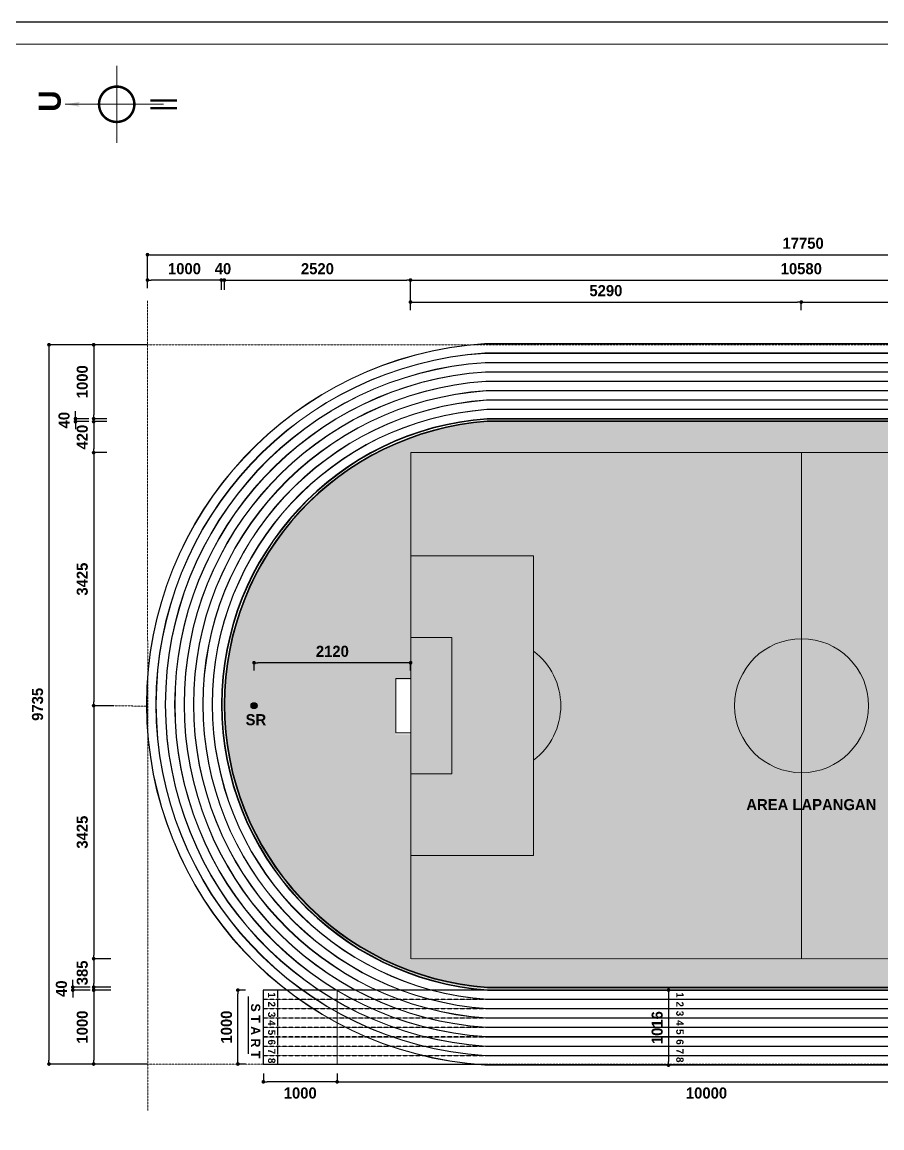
# Model space of a CAD drawing. Header units: centimetres. Extents: x -292707 to 138715, y -53922 to 66277.
# Drawn here: x 38876 to 50515, y -4365 to 10603 of the extents above; entities that cross this region are included whole.
import ezdxf

# ---------------------------------------------------------------- set-up
doc = ezdxf.new("R2010")
doc.units = ezdxf.units.CM
doc.linetypes.add('HIDDEN', pattern=[9.525, 6.35, -3.175])
for name, color, linetype in [('A-ALINE-7', 119, 'Continuous'), ('A-DIM', 157, 'Continuous'), ('A-TEXT', 254, 'Continuous')]:
    doc.layers.add(name, color=color, linetype=linetype)
for name, color, linetype, lineweight, true_color in [('A-FILL-1', 250, 'Continuous', 0, 0x333333), ('A-FILL-3', 7, 'Continuous', 0, 0x666666), ('A-FILL-4', 9, 'Continuous', 0, 0x808080), ('A-FILL-5', 7, 'Continuous', 0, 0x999999), ('A-FILL-6', 7, 'Continuous', 0, 0xb3b3b3), ('A-FILL-7', 7, 'Continuous', 0, 0xcccccc), ('A-FILL-8', 7, 'Continuous', 0, 0xe6e6e6), ('A-HATCH-97', 7, 'Continuous', 0, 0xf7f7f7), ('A-HATCH-97 @ 0.1', 7, 'Continuous', 0, 0xf7f7f7), ('A-HATCH-97 @ 10', 7, 'Continuous', 0, 0xf7f7f7), ('A-HATCH-97 @ 5', 7, 'Continuous', 0, 0xf7f7f7), ('A-HATCH-97 @ 7', 7, 'Continuous', 0, 0xf7f7f7)]:
    doc.layers.add(name, color=color, linetype=linetype, lineweight=lineweight, true_color=true_color)
doc.styles.add('Scale 1000', font='GOTHICB.TTF', dxfattribs={"height": 150})
doc.styles.add('Scale 50', font='GOTHICB.TTF', dxfattribs={"height": 12.5})
doc.dimstyles.new('Scale 1000', dxfattribs={"dimscale": 0, "dimtxt": 150, "dimasz": 50, "dimexe": 5, "dimexo": 3, "dimgap": 75, "dimtad": 2, "dimdec": 0, "dimtxsty": 'Scale 1000', "dimblk": 'DOT', "dimcen": 2.5, "dimclrd": 256, "dimclre": 256, "dimclrt": 254, "dimadec": 0, "dimazin": 0, "dimtfac": 1, "dimtdec": 0, "dimtmove": 0, "dimatfit": 3, "dimldrblk": 'DOTSMALL', "dimfxl": 1, "dimtfillclr": 256, "dimlwd": -1, "dimlwe": -1, "dimarcsym": 0})

# ---------------------------------------------------------------- blocks, each defined once
blk = doc.blocks.new('jhgkjhkjhkjh')
at = {"layer": 'A-FILL-1', "ltscale": 0.25}
blk.add_lwpolyline([(-1286.61, 931.53), (-933.61, 931.53), (-933.61, 1218.53), (-1286.61, 1218.53)], close=True, dxfattribs=at)
at = {"layer": 'Defpoints'}
blk.add_lwpolyline([(-1296.61, 926.53), (-876.61, 926.53), (-876.61, 1223.53), (-1296.61, 1223.53)], close=True, dxfattribs=at)
blk = doc.blocks.new('_Dot')
at = {"color": 0, "linetype": 'ByBlock', "lineweight": -2}
blk.add_line((-0.5, 0), (-1, 0), dxfattribs=at)
at = {"color": 0, "linetype": 'ByBlock', "const_width": 0.5}
blk.add_lwpolyline([(-0.25, 0, 1), (0.25, 0, 1)], format="xyb", close=True, dxfattribs=at)
blk = doc.blocks.new('*D105')
at = {"layer": 'A-DIM', "ltscale": 0.25, "transparency": 16777216}
for p, q in [((41614, 6977), (41614, 7116)), ((41664, 7111), (44084, 7111)), ((44134, 7003), (44134, 7116))]:
    blk.add_line(p, q, dxfattribs=at)
at = {"layer": 'Defpoints', "color": 0, "ltscale": 0.25, "transparency": 16777216}
for p in [(44134, 7111), (41614, 6974), (44134, 7000)]:
    blk.add_point(p, dxfattribs=at)
at = {"layer": 'A-DIM', "ltscale": 0.25, "transparency": 16777216, "xscale": 50, "yscale": 50, "zscale": 50, "rotation": 180}
blk.add_blockref('_Dot', (41614, 7111), dxfattribs=at)
at = {"layer": 'A-DIM', "ltscale": 0.25, "transparency": 16777216, "xscale": 50, "yscale": 50, "zscale": 50}
blk.add_blockref('_Dot', (44134, 7111), dxfattribs=at)
at = {"layer": 'A-DIM', "color": 254, "ltscale": 0.25, "transparency": 16777216, "insert": (42874, 7264), "char_height": 150, "attachment_point": 5, "style": 'Scale 1000'}
blk.add_mtext('2520', dxfattribs=at)
blk = doc.blocks.new('_DotSmall')
at = {"color": 0, "linetype": 'ByBlock', "const_width": 0.5}
blk.add_lwpolyline([(-0.0625, 0, 1), (0.0625, 0, 1)], format="xyb", close=True, dxfattribs=at)
blk = doc.blocks.new('*D85')
at = {"layer": 'A-DIM', "ltscale": 0.25, "transparency": 16777216}
for p, q in [((44134, 6705), (44134, 6818)), ((44184, 6813), (49374, 6813)), ((49424, 6705), (49424, 6818))]:
    blk.add_line(p, q, dxfattribs=at)
at = {"layer": 'Defpoints', "color": 0, "ltscale": 0.25, "transparency": 16777216}
for p in [(49424, 6813), (44134, 6702), (49424, 6702)]:
    blk.add_point(p, dxfattribs=at)
at = {"layer": 'A-DIM', "ltscale": 0.25, "transparency": 16777216, "xscale": 50, "yscale": 50, "zscale": 50, "rotation": 180}
blk.add_blockref('_Dot', (44134, 6813), dxfattribs=at)
at = {"layer": 'A-DIM', "ltscale": 0.25, "transparency": 16777216, "xscale": 50, "yscale": 50, "zscale": 50}
blk.add_blockref('_Dot', (49424, 6813), dxfattribs=at)
at = {"layer": 'A-DIM', "color": 254, "ltscale": 0.25, "transparency": 16777216, "insert": (46779, 6967), "char_height": 150, "attachment_point": 5, "style": 'Scale 1000'}
blk.add_mtext('5290', dxfattribs=at)
blk = doc.blocks.new('*D86')
at = {"layer": 'A-DIM', "ltscale": 0.25, "transparency": 16777216}
for p, q in [((49424, 6705), (49424, 6818)), ((49474, 6813), (54664, 6813)), ((54714, 6705), (54714, 6818))]:
    blk.add_line(p, q, dxfattribs=at)
at = {"layer": 'Defpoints', "color": 0, "ltscale": 0.25, "transparency": 16777216}
for p in [(54714, 6813), (49424, 6702), (54714, 6702)]:
    blk.add_point(p, dxfattribs=at)
at = {"layer": 'A-DIM', "ltscale": 0.25, "transparency": 16777216, "xscale": 50, "yscale": 50, "zscale": 50, "rotation": 180}
blk.add_blockref('_Dot', (49424, 6813), dxfattribs=at)
at = {"layer": 'A-DIM', "ltscale": 0.25, "transparency": 16777216, "xscale": 50, "yscale": 50, "zscale": 50}
blk.add_blockref('_Dot', (54714, 6813), dxfattribs=at)
at = {"layer": 'A-DIM', "color": 254, "ltscale": 0.25, "transparency": 16777216, "insert": (52069, 6967), "char_height": 150, "attachment_point": 5, "style": 'Scale 1000'}
blk.add_mtext('5290', dxfattribs=at)
blk = doc.blocks.new('*D89')
at = {"layer": 'A-DIM', "ltscale": 0.25, "transparency": 16777216}
for p, q in [((40574, 7003), (40574, 7116)), ((41524, 7111), (40624, 7111)), ((41574, 6977), (41574, 7116))]:
    blk.add_line(p, q, dxfattribs=at)
at = {"layer": 'Defpoints', "color": 0, "ltscale": 0.25, "transparency": 16777216}
for p in [(40574, 7111), (40574, 7000), (41574, 6974)]:
    blk.add_point(p, dxfattribs=at)
at = {"layer": 'A-DIM', "ltscale": 0.25, "transparency": 16777216, "xscale": 50, "yscale": 50, "zscale": 50, "rotation": 180}
blk.add_blockref('_Dot', (40574, 7111), dxfattribs=at)
at = {"layer": 'A-DIM', "ltscale": 0.25, "transparency": 16777216, "xscale": 50, "yscale": 50, "zscale": 50}
blk.add_blockref('_Dot', (41574, 7111), dxfattribs=at)
at = {"layer": 'A-DIM', "color": 254, "ltscale": 0.25, "transparency": 16777216, "insert": (41074, 7264), "char_height": 150, "attachment_point": 5, "style": 'Scale 1000'}
blk.add_mtext('1000', dxfattribs=at)
blk = doc.blocks.new('*D90')
at = {"layer": 'A-DIM', "ltscale": 0.25, "transparency": 16777216}
for p, q in [((44134, 6705), (44134, 7116)), ((44184, 7111), (54664, 7111)), ((54714, 6705), (54714, 7116))]:
    blk.add_line(p, q, dxfattribs=at)
at = {"layer": 'Defpoints', "color": 0, "ltscale": 0.25, "transparency": 16777216}
for p in [(54714, 7111), (44134, 6702), (54714, 6702)]:
    blk.add_point(p, dxfattribs=at)
at = {"layer": 'A-DIM', "ltscale": 0.25, "transparency": 16777216, "xscale": 50, "yscale": 50, "zscale": 50, "rotation": 180}
blk.add_blockref('_Dot', (44134, 7111), dxfattribs=at)
at = {"layer": 'A-DIM', "ltscale": 0.25, "transparency": 16777216, "xscale": 50, "yscale": 50, "zscale": 50}
blk.add_blockref('_Dot', (54714, 7111), dxfattribs=at)
at = {"layer": 'A-DIM', "color": 254, "ltscale": 0.25, "transparency": 16777216, "insert": (49424, 7264), "char_height": 150, "attachment_point": 5, "style": 'Scale 1000'}
blk.add_mtext('10580', dxfattribs=at)
blk = doc.blocks.new('*D106')
at = {"layer": 'A-DIM', "ltscale": 0.25, "transparency": 16777216}
for p, q in [((40075, 6235), (39840, 6235)), ((39845, 6185), (39845, 5285)), ((40025, 5235), (39840, 5235))]:
    blk.add_line(p, q, dxfattribs=at)
at = {"layer": 'Defpoints', "color": 0, "ltscale": 0.25, "transparency": 16777216}
for p in [(40078, 6235), (39845, 5235), (40028, 5235)]:
    blk.add_point(p, dxfattribs=at)
at = {"layer": 'A-DIM', "ltscale": 0.25, "transparency": 16777216, "xscale": 50, "yscale": 50, "zscale": 50}
for p, rotation in [((39845, 6235), 90), ((39845, 5235), 270)]:
    blk.add_blockref('_Dot', p, dxfattribs=dict(at, rotation=rotation))
at = {"layer": 'A-DIM', "color": 254, "ltscale": 0.25, "transparency": 16777216, "insert": (39691, 5735), "char_height": 150, "attachment_point": 5, "rotation": 90, "style": 'Scale 1000'}
blk.add_mtext('1000', dxfattribs=at)
blk = doc.blocks.new('*D107')
at = {"layer": 'A-DIM', "ltscale": 0.25, "transparency": 16777216}
for p, q in [((40025, 4775), (39840, 4775)), ((39845, 4725), (39845, 1400)), ((40118, 1350), (39840, 1350))]:
    blk.add_line(p, q, dxfattribs=at)
at = {"layer": 'Defpoints', "color": 0, "ltscale": 0.25, "transparency": 16777216}
for p in [(40028, 4775), (39845, 1350), (40121, 1350)]:
    blk.add_point(p, dxfattribs=at)
at = {"layer": 'A-DIM', "ltscale": 0.25, "transparency": 16777216, "xscale": 50, "yscale": 50, "zscale": 50}
for p, rotation in [((39845, 4775), 90), ((39845, 1350), 270)]:
    blk.add_blockref('_Dot', p, dxfattribs=dict(at, rotation=rotation))
at = {"layer": 'A-DIM', "color": 254, "ltscale": 0.25, "transparency": 16777216, "insert": (39691, 3063), "char_height": 150, "attachment_point": 5, "rotation": 90, "style": 'Scale 1000'}
blk.add_mtext('3425', dxfattribs=at)
blk = doc.blocks.new('*D108')
at = {"layer": 'A-DIM', "ltscale": 0.25, "transparency": 16777216}
for p, q in [((40118, 1350), (39840, 1350)), ((39845, 1300), (39845, -2025)), ((40078, -2075), (39840, -2075))]:
    blk.add_line(p, q, dxfattribs=at)
at = {"layer": 'Defpoints', "color": 0, "ltscale": 0.25, "transparency": 16777216}
for p in [(40121, 1350), (39845, -2075), (40081, -2075)]:
    blk.add_point(p, dxfattribs=at)
at = {"layer": 'A-DIM', "ltscale": 0.25, "transparency": 16777216, "xscale": 50, "yscale": 50, "zscale": 50}
for p, rotation in [((39845, 1350), 90), ((39845, -2075), 270)]:
    blk.add_blockref('_Dot', p, dxfattribs=dict(at, rotation=rotation))
at = {"layer": 'A-DIM', "color": 254, "ltscale": 0.25, "transparency": 16777216, "insert": (39691, -362), "char_height": 150, "attachment_point": 5, "rotation": 90, "style": 'Scale 1000'}
blk.add_mtext('3425', dxfattribs=at)
blk = doc.blocks.new('*D91')
at = {"layer": 'A-DIM', "ltscale": 0.25, "transparency": 16777216}
for p, q in [((40078, -2500), (39840, -2500)), ((39845, -2550), (39845, -3450)), ((40078, -3500), (39840, -3500))]:
    blk.add_line(p, q, dxfattribs=at)
at = {"layer": 'Defpoints', "color": 0, "ltscale": 0.25, "transparency": 16777216}
for p in [(40081, -2500), (39845, -3500), (40081, -3500)]:
    blk.add_point(p, dxfattribs=at)
at = {"layer": 'A-DIM', "ltscale": 0.25, "transparency": 16777216, "xscale": 50, "yscale": 50, "zscale": 50}
for p, rotation in [((39845, -2500), 90), ((39845, -3500), 270)]:
    blk.add_blockref('_Dot', p, dxfattribs=dict(at, rotation=rotation))
at = {"layer": 'A-DIM', "color": 254, "ltscale": 0.25, "transparency": 16777216, "insert": (39691, -3000), "char_height": 150, "attachment_point": 5, "rotation": 90, "style": 'Scale 1000'}
blk.add_mtext('1000', dxfattribs=at)
blk = doc.blocks.new('*D92')
at = {"layer": 'A-DIM', "ltscale": 0.25, "transparency": 16777216}
for p, q in [((40078, -2075), (39840, -2075)), ((39845, -2125), (39845, -2410)), ((40078, -2460), (39840, -2460))]:
    blk.add_line(p, q, dxfattribs=at)
at = {"layer": 'Defpoints', "color": 0, "ltscale": 0.25, "transparency": 16777216}
for p in [(40081, -2075), (39845, -2460), (40081, -2460)]:
    blk.add_point(p, dxfattribs=at)
at = {"layer": 'A-DIM', "ltscale": 0.25, "transparency": 16777216, "xscale": 50, "yscale": 50, "zscale": 50}
for p, rotation in [((39845, -2075), 90), ((39845, -2460), 270)]:
    blk.add_blockref('_Dot', p, dxfattribs=dict(at, rotation=rotation))
at = {"layer": 'A-DIM', "color": 254, "ltscale": 0.25, "transparency": 16777216, "insert": (39691, -2267), "char_height": 150, "attachment_point": 5, "rotation": 90, "style": 'Scale 1000'}
blk.add_mtext('385', dxfattribs=at)
blk = doc.blocks.new('*D93')
at = {"layer": 'A-DIM', "ltscale": 0.25, "transparency": 16777216}
for p, q in [((40025, 5195), (39840, 5195)), ((39845, 5145), (39845, 4825)), ((40025, 4775), (39840, 4775))]:
    blk.add_line(p, q, dxfattribs=at)
at = {"layer": 'Defpoints', "color": 0, "ltscale": 0.25, "transparency": 16777216}
for p in [(40028, 5195), (39845, 4775), (40028, 4775)]:
    blk.add_point(p, dxfattribs=at)
at = {"layer": 'A-DIM', "ltscale": 0.25, "transparency": 16777216, "xscale": 50, "yscale": 50, "zscale": 50}
for p, rotation in [((39845, 5195), 90), ((39845, 4775), 270)]:
    blk.add_blockref('_Dot', p, dxfattribs=dict(at, rotation=rotation))
at = {"layer": 'A-DIM', "color": 254, "ltscale": 0.25, "transparency": 16777216, "insert": (39691, 4985), "char_height": 150, "attachment_point": 5, "rotation": 90, "style": 'Scale 1000'}
blk.add_mtext('420', dxfattribs=at)
blk = doc.blocks.new('*D94')
at = {"layer": 'A-DIM', "ltscale": 0.25, "transparency": 16777216}
for p, q in [((39599, 5285), (39599, 5335)), ((39779, 5235), (39594, 5235)), ((39779, 5195), (39594, 5195)), ((39599, 5235), (39599, 5195)), ((39599, 5145), (39599, 5095))]:
    blk.add_line(p, q, dxfattribs=at)
at = {"layer": 'Defpoints', "color": 0, "ltscale": 0.25, "transparency": 16777216}
for p in [(39599, 5195), (39782, 5235), (39782, 5195)]:
    blk.add_point(p, dxfattribs=at)
at = {"layer": 'A-DIM', "ltscale": 0.25, "transparency": 16777216, "xscale": 50, "yscale": 50, "zscale": 50}
for p, rotation in [((39599, 5235), 270), ((39599, 5195), 90)]:
    blk.add_blockref('_Dot', p, dxfattribs=dict(at, rotation=rotation))
at = {"layer": 'A-DIM', "color": 254, "ltscale": 0.25, "transparency": 16777216, "insert": (39445, 5215), "char_height": 150, "attachment_point": 5, "rotation": 90, "style": 'Scale 1000'}
blk.add_mtext('40', dxfattribs=at)
blk = doc.blocks.new('*D96')
at = {"layer": 'A-DIM', "ltscale": 0.25, "transparency": 16777216}
for p, q in [((40574, 7003), (40574, 7460)), ((40624, 7455), (58274, 7455)), ((58324, 7003), (58324, 7460))]:
    blk.add_line(p, q, dxfattribs=at)
at = {"layer": 'Defpoints', "color": 0, "ltscale": 0.25, "transparency": 16777216}
for p in [(58324, 7455), (40574, 7000), (58324, 7000)]:
    blk.add_point(p, dxfattribs=at)
at = {"layer": 'A-DIM', "ltscale": 0.25, "transparency": 16777216, "xscale": 50, "yscale": 50, "zscale": 50, "rotation": 180}
blk.add_blockref('_Dot', (40574, 7455), dxfattribs=at)
at = {"layer": 'A-DIM', "ltscale": 0.25, "transparency": 16777216, "xscale": 50, "yscale": 50, "zscale": 50}
blk.add_blockref('_Dot', (58324, 7455), dxfattribs=at)
at = {"layer": 'A-DIM', "color": 254, "ltscale": 0.25, "transparency": 16777216, "insert": (49449, 7608), "char_height": 150, "attachment_point": 5, "style": 'Scale 1000'}
blk.add_mtext('17750', dxfattribs=at)
blk = doc.blocks.new('*D97')
at = {"layer": 'A-DIM', "ltscale": 0.25, "transparency": 16777216}
for p, q in [((39563, -2410), (39563, -2360)), ((39797, -2460), (39558, -2460)), ((39797, -2500), (39558, -2500)), ((39563, -2500), (39563, -2460)), ((39563, -2550), (39563, -2600))]:
    blk.add_line(p, q, dxfattribs=at)
at = {"layer": 'Defpoints', "color": 0, "ltscale": 0.25, "transparency": 16777216}
for p in [(39563, -2460), (39800, -2460), (39800, -2500)]:
    blk.add_point(p, dxfattribs=at)
at = {"layer": 'A-DIM', "ltscale": 0.25, "transparency": 16777216, "xscale": 50, "yscale": 50, "zscale": 50}
for p, rotation in [((39563, -2460), 270), ((39563, -2500), 90)]:
    blk.add_blockref('_Dot', p, dxfattribs=dict(at, rotation=rotation))
at = {"layer": 'A-DIM', "color": 254, "ltscale": 0.25, "transparency": 16777216, "insert": (39409, -2481), "char_height": 150, "attachment_point": 5, "rotation": 90, "style": 'Scale 1000'}
blk.add_mtext('40', dxfattribs=at)
blk = doc.blocks.new('*D109')
at = {"layer": 'A-DIM', "ltscale": 0.25, "transparency": 16777216}
for p, q in [((40571, 6235), (39235, 6235)), ((39240, 6185), (39240, -3450)), ((40571, -3500), (39235, -3500))]:
    blk.add_line(p, q, dxfattribs=at)
at = {"layer": 'Defpoints', "color": 0, "ltscale": 0.25, "transparency": 16777216}
for p in [(40574, 6235), (39240, -3500), (40574, -3500)]:
    blk.add_point(p, dxfattribs=at)
at = {"layer": 'A-DIM', "ltscale": 0.25, "transparency": 16777216, "xscale": 50, "yscale": 50, "zscale": 50}
for p, rotation in [((39240, 6235), 90), ((39240, -3500), 270)]:
    blk.add_blockref('_Dot', p, dxfattribs=dict(at, rotation=rotation))
at = {"layer": 'A-DIM', "color": 254, "ltscale": 0.25, "transparency": 16777216, "insert": (39086, 1368), "char_height": 150, "attachment_point": 5, "rotation": 90, "style": 'Scale 1000'}
blk.add_mtext('9735', dxfattribs=at)
blk = doc.blocks.new('gfdgfd')
at = {"layer": 'A-FILL-8'}
h = blk.add_hatch(color=256, dxfattribs=at)
h.dxf.hatch_style = 1
h.paths.add_polyline_path([(29518, 27), (18938, 27), (18938, -6823), (29518, -6823)])
at = {"layer": 'A-FILL-1'}
for p, q in [((24228, -6823), (24228, 27)), ((18938, -1371), (20600, -1371)), ((20600, -1371), (20600, -5425)), ((18938, -2476), (19492, -2476)), ((19492, -4320), (19492, -2476)), ((18938, -3029), (18736, -3029)), ((18736, -3767), (18736, -3029)), ((18938, -3767), (18736, -3767)), ((18938, -4320), (19492, -4320)), ((18938, -5425), (20600, -5425))]:
    blk.add_line(p, q, dxfattribs=at)
blk.add_lwpolyline([(29518, 27), (18938, 27), (18938, -6823), (29518, -6823)], close=True, dxfattribs=at)
for points in [[(29518, -1371), (27856, -1371), (27856, -5425), (29518, -5425)], [(29518, -4320), (28964, -4320), (28964, -2476), (29518, -2476)], [(29518, -3767), (29719, -3767), (29719, -3029), (29518, -3029)]]:
    blk.add_lwpolyline(points, dxfattribs=at)
blk.add_circle((24228, -3398), 907, dxfattribs=at)
for centre, start, end in [((20046, -3398), 306.9482, 53.0518), ((28410, -3398), 126.9482, 233.0518)]:
    blk.add_arc(centre, 922, start, end, dxfattribs=at)
blk = doc.blocks.new('*D98')
at = {"layer": 'A-DIM', "ltscale": 0.25, "transparency": 16777216}
for p, q in [((42016, 1825), (42016, 1936)), ((44086, 1931), (42066, 1931)), ((44136, 1826), (44136, 1936))]:
    blk.add_line(p, q, dxfattribs=at)
at = {"layer": 'Defpoints', "color": 0, "ltscale": 0.25, "transparency": 16777216}
for p in [(42016, 1931), (42016, 1822), (44136, 1823)]:
    blk.add_point(p, dxfattribs=at)
at = {"layer": 'A-DIM', "ltscale": 0.25, "transparency": 16777216, "xscale": 50, "yscale": 50, "zscale": 50, "rotation": 180}
blk.add_blockref('_Dot', (42016, 1931), dxfattribs=at)
at = {"layer": 'A-DIM', "ltscale": 0.25, "transparency": 16777216, "xscale": 50, "yscale": 50, "zscale": 50}
blk.add_blockref('_Dot', (44136, 1931), dxfattribs=at)
at = {"layer": 'A-DIM', "color": 254, "ltscale": 0.25, "transparency": 16777216, "insert": (43076, 2085), "char_height": 150, "attachment_point": 5, "style": 'Scale 1000'}
blk.add_mtext('2120', dxfattribs=at)
blk = doc.blocks.new('*D100')
at = {"layer": 'A-DIM', "ltscale": 0.25, "transparency": 16777216}
for p, q in [((41524, 7111), (41474, 7111)), ((41574, 6977), (41574, 7116)), ((41574, 7111), (41614, 7111)), ((41614, 6977), (41614, 7116)), ((41664, 7111), (41714, 7111))]:
    blk.add_line(p, q, dxfattribs=at)
at = {"layer": 'Defpoints', "color": 0, "ltscale": 0.25, "transparency": 16777216}
for p in [(41614, 7111), (41574, 6974), (41614, 6974)]:
    blk.add_point(p, dxfattribs=at)
at = {"layer": 'A-DIM', "ltscale": 0.25, "transparency": 16777216, "xscale": 50, "yscale": 50, "zscale": 50}
blk.add_blockref('_Dot', (41574, 7111), dxfattribs=at)
at = {"layer": 'A-DIM', "ltscale": 0.25, "transparency": 16777216, "xscale": 50, "yscale": 50, "zscale": 50, "rotation": 180}
blk.add_blockref('_Dot', (41614, 7111), dxfattribs=at)
at = {"layer": 'A-DIM', "color": 254, "ltscale": 0.25, "transparency": 16777216, "insert": (41595, 7264), "char_height": 150, "attachment_point": 5, "style": 'Scale 1000'}
blk.add_mtext('40', dxfattribs=at)
blk = doc.blocks.new('*D103')
at = {"layer": 'A-DIM', "ltscale": 0.25, "transparency": 16777216}
for p, q in [((42142, -3627), (42142, -3746)), ((43091, -3741), (42192, -3741)), ((43141, -3627), (43141, -3746))]:
    blk.add_line(p, q, dxfattribs=at)
at = {"layer": 'Defpoints', "color": 0, "ltscale": 0.25, "transparency": 16777216}
for p in [(42142, -3624), (42142, -3741), (43141, -3624)]:
    blk.add_point(p, dxfattribs=at)
at = {"layer": 'A-DIM', "ltscale": 0.25, "transparency": 16777216, "xscale": 50, "yscale": 50, "zscale": 50, "rotation": 180}
blk.add_blockref('_Dot', (42142, -3741), dxfattribs=at)
at = {"layer": 'A-DIM', "ltscale": 0.25, "transparency": 16777216, "xscale": 50, "yscale": 50, "zscale": 50}
blk.add_blockref('_Dot', (43141, -3741), dxfattribs=at)
at = {"layer": 'A-DIM', "color": 254, "ltscale": 0.25, "transparency": 16777216, "insert": (42641, -3894), "char_height": 150, "attachment_point": 5, "style": 'Scale 1000'}
blk.add_mtext('1000', dxfattribs=at)
blk = doc.blocks.new('*D84')
at = {"layer": 'A-DIM', "ltscale": 0.25, "transparency": 16777216}
for p, q in [((43141, -3627), (43141, -3746)), ((43191, -3741), (53091, -3741)), ((53141, -3627), (53141, -3746))]:
    blk.add_line(p, q, dxfattribs=at)
at = {"layer": 'Defpoints', "color": 0, "ltscale": 0.25, "transparency": 16777216}
for p in [(43141, -3624), (53141, -3624), (53141, -3741)]:
    blk.add_point(p, dxfattribs=at)
at = {"layer": 'A-DIM', "ltscale": 0.25, "transparency": 16777216, "xscale": 50, "yscale": 50, "zscale": 50, "rotation": 180}
blk.add_blockref('_Dot', (43141, -3741), dxfattribs=at)
at = {"layer": 'A-DIM', "ltscale": 0.25, "transparency": 16777216, "xscale": 50, "yscale": 50, "zscale": 50}
blk.add_blockref('_Dot', (53141, -3741), dxfattribs=at)
at = {"layer": 'A-DIM', "color": 254, "ltscale": 0.25, "transparency": 16777216, "insert": (48141, -3894), "char_height": 150, "attachment_point": 5, "style": 'Scale 1000'}
blk.add_mtext('10000', dxfattribs=at)
blk = doc.blocks.new('*D111')
at = {"layer": 'A-DIM', "ltscale": 0.25, "transparency": 16777216}
for p, q in [((47660, -2500), (47622, -2500)), ((47627, -2550), (47627, -3466)), ((47660, -3516), (47622, -3516))]:
    blk.add_line(p, q, dxfattribs=at)
at = {"layer": 'Defpoints', "color": 0, "ltscale": 0.25, "transparency": 16777216}
for p in [(47663, -2500), (47627, -3516), (47663, -3516)]:
    blk.add_point(p, dxfattribs=at)
at = {"layer": 'A-DIM', "ltscale": 0.25, "transparency": 16777216, "xscale": 50, "yscale": 50, "zscale": 50}
for p, rotation in [((47627, -2500), 90), ((47627, -3516), 270)]:
    blk.add_blockref('_Dot', p, dxfattribs=dict(at, rotation=rotation))
at = {"layer": 'A-DIM', "color": 254, "ltscale": 0.25, "transparency": 16777216, "insert": (47474, -3008), "char_height": 150, "attachment_point": 5, "rotation": 90, "style": 'Scale 1000'}
blk.add_mtext('1016', dxfattribs=at)
blk = doc.blocks.new('*D152')
at = {"layer": 'A-DIM', "ltscale": 0.25, "transparency": 16777216}
for p, q in [((41899, -2500), (41792, -2500)), ((41797, -3450), (41797, -2550)), ((41899, -3500), (41792, -3500))]:
    blk.add_line(p, q, dxfattribs=at)
at = {"layer": 'Defpoints', "color": 0, "ltscale": 0.25, "transparency": 16777216}
for p in [(41797, -2500), (41902, -2500), (41902, -3500)]:
    blk.add_point(p, dxfattribs=at)
at = {"layer": 'A-DIM', "ltscale": 0.25, "transparency": 16777216, "xscale": 50, "yscale": 50, "zscale": 50}
for p, rotation in [((41797, -2500), 90), ((41797, -3500), 270)]:
    blk.add_blockref('_Dot', p, dxfattribs=dict(at, rotation=rotation))
at = {"layer": 'A-DIM', "color": 254, "ltscale": 0.25, "transparency": 16777216, "insert": (41643, -3000), "char_height": 150, "attachment_point": 5, "rotation": 90, "style": 'Scale 1000'}
blk.add_mtext('1000', dxfattribs=at)
blk = doc.blocks.new('A$C73dac1cf')
at = {"layer": 'A-FILL-1', "const_width": 2.26}
blk.add_lwpolyline([(34.66, 70.16, 1), (34.66, 38.29, 1)], format="xyb", close=True, dxfattribs=at)
at = {"layer": 'A-FILL-4'}
for p, q in [((34.66, 11.94), (34.66, 100.67)), ((0, 54.22), (69.32, 54.22))]:
    blk.add_line(p, q, dxfattribs=at)
blk.add_solid([(34.66, 100.67), (32.42, 87.23), (36.9, 87.23), (34.66, 89.61)], dxfattribs=at)
at = {"layer": 'A-TEXT', "const_width": 2.26}
for points in [[(31.21, 23.99), (31.21, 0)], [(38.11, 23.99), (38.11, 0)]]:
    blk.add_lwpolyline(points, dxfattribs=at)
at = {"layer": 'A-TEXT', "ltscale": 0.25, "insert": (27.87, 124.72), "char_height": 20, "attachment_point": 1, "style": 'Scale 50'}
blk.add_mtext_dynamic_manual_height_columns('U', width=55.5534, gutter_width=100, heights=[0], dxfattribs=at)
blk = doc.blocks.new('A$Cdff4f4ce')
at = {"ltscale": 0.25, "xscale": 0.8644967967382368, "yscale": 0.8644967967382368, "zscale": 0.8644967967382368, "rotation": 270}
blk.add_blockref('A$C73dac1cf', (0, 72.12), dxfattribs=at)
blk = doc.blocks.new('*U1255')
at = {"layer": 'A-HATCH-97 @ 0.1', "ltscale": 0.25}
h = blk.add_hatch(color=256, dxfattribs=at)
h.dxf.hatch_style = 1
edge = h.paths.add_edge_path()
edge.add_line((53683, 5195), (45166, 5195))
edge.add_arc((45454, 1368), 3838, 94.3076, 265.7992)
edge.add_line((45173, -2460), (53680, -2460))
edge.add_arc((53452, 1367), 3834, 273.4148, 446.5425)
h.paths.add_polyline_path([(54713, 1701), (54915, 1701), (54915, 981), (54718, 981), (54718, -2093), (44133, -2093), (44133, 963), (43932, 963), (43932, 1701), (44133, 1701), (44133, 4757), (54713, 4757)], flags=16)
edge = h.paths.add_edge_path(flags=0)
edge.add_arc((53605, 1332), 922, 126.9482, 233.0518, ccw=False)
edge.add_line((53051, 2069), (53051, 596))
edge = h.paths.add_edge_path(flags=0)
edge.add_arc((49423, 1332), 907, 0, 360)
edge = h.paths.add_edge_path(flags=0)
edge.add_line((45795, 596), (45795, 2069))
edge.add_arc((45241, 1332), 922, -53.0518, 53.0518, ccw=False)
at = {"layer": 'A-HATCH-97 @ 10', "ltscale": 0.25}
h = blk.add_hatch(color=256, dxfattribs=at)
h.dxf.hatch_style = 1
edge = h.paths.add_edge_path()
edge.add_line((53683, 5195), (45166, 5195))
edge.add_arc((45454, 1368), 3838, 94.3076, 265.7992)
edge.add_line((45173, -2460), (53680, -2460))
edge.add_arc((53452, 1367), 3834, 273.4148, 446.5425)
h.paths.add_polyline_path([(54713, 1701), (54915, 1701), (54915, 981), (54718, 981), (54718, -2093), (44133, -2093), (44133, 963), (43932, 963), (43932, 1701), (44133, 1701), (44133, 4757), (54713, 4757)], flags=16)
edge = h.paths.add_edge_path(flags=0)
edge.add_arc((53605, 1332), 922, 126.9482, 233.0518, ccw=False)
edge.add_line((53051, 2069), (53051, 596))
edge = h.paths.add_edge_path(flags=0)
edge.add_arc((49423, 1332), 907, 0, 360)
edge = h.paths.add_edge_path(flags=0)
edge.add_line((45795, 596), (45795, 2069))
edge.add_arc((45241, 1332), 922, -53.0518, 53.0518, ccw=False)
at = {"layer": 'A-HATCH-97 @ 5', "ltscale": 0.25}
h = blk.add_hatch(color=256, dxfattribs=at)
h.dxf.hatch_style = 1
edge = h.paths.add_edge_path()
edge.add_line((53683, 5195), (45166, 5195))
edge.add_arc((45454, 1368), 3838, 94.3076, 265.7992)
edge.add_line((45173, -2460), (53680, -2460))
edge.add_arc((53452, 1367), 3834, 273.4148, 446.5425)
h.paths.add_polyline_path([(54713, 1701), (54915, 1701), (54915, 981), (54718, 981), (54718, -2093), (44133, -2093), (44133, 963), (43932, 963), (43932, 1701), (44133, 1701), (44133, 4757), (54713, 4757)], flags=16)
edge = h.paths.add_edge_path(flags=0)
edge.add_arc((53605, 1332), 922, 126.9482, 233.0518, ccw=False)
edge.add_line((53051, 2069), (53051, 596))
edge = h.paths.add_edge_path(flags=0)
edge.add_arc((49423, 1332), 907, 0, 360)
edge = h.paths.add_edge_path(flags=0)
edge.add_line((45795, 596), (45795, 2069))
edge.add_arc((45241, 1332), 922, -53.0518, 53.0518, ccw=False)
at = {"layer": 'A-HATCH-97 @ 7', "ltscale": 0.25}
h = blk.add_hatch(color=256, dxfattribs=at)
h.dxf.hatch_style = 1
edge = h.paths.add_edge_path()
edge.add_line((53683, 5195), (45166, 5195))
edge.add_arc((45454, 1368), 3838, 94.3076, 265.7992)
edge.add_line((45173, -2460), (53680, -2460))
edge.add_arc((53452, 1367), 3834, 273.4148, 446.5425)
h.paths.add_polyline_path([(54713, 1701), (54915, 1701), (54915, 981), (54718, 981), (54718, -2093), (44133, -2093), (44133, 963), (43932, 963), (43932, 1701), (44133, 1701), (44133, 4757), (54713, 4757)], flags=16)
edge = h.paths.add_edge_path(flags=0)
edge.add_arc((53605, 1332), 922, 126.9482, 233.0518, ccw=False)
edge.add_line((53051, 2069), (53051, 596))
edge = h.paths.add_edge_path(flags=0)
edge.add_arc((49423, 1332), 907, 0, 360)
edge = h.paths.add_edge_path(flags=0)
edge.add_line((45795, 596), (45795, 2069))
edge.add_arc((45241, 1332), 922, -53.0518, 53.0518, ccw=False)

msp = doc.modelspace()

# ---------------------------------------------------------------- hatches: boundary and pattern name
at = {"layer": 'A-FILL-5'}
h = msp.add_hatch(color=256, dxfattribs=at)
h.dxf.hatch_style = 1
edge = h.paths.add_edge_path()
edge.add_arc((42016.1, 1349.9), 40, 0, 360)
at = {"layer": 'A-TEXT', "ltscale": 0.25}
h = msp.add_hatch(dxfattribs=at)
h.set_pattern_fill('AR-SAND', color=256, scale=5)
h.set_pattern_definition([(37.5, (25195.48, 36260.96), (-8.00016, 244.7066), [0, -193.04, 0, -215.9, 0, -206.375]), (7.5, (25195.48, 36260.96), (224.7616, 358.4126), [0, -104.14, 0, -173.99, 0, -66.675]), (327.5, (25039.27, 36260.96), (395.4962, 0.7186), [0, -63.5, 0, -228.6, 0, -298.45]), (317.5, (25039.27, 36260.96), (381.7782, 111.4647), [0, -31.75, 0, -149.86, 0, -171.45])])
h.paths.add_polyline_path([(53670.9, 5182.2), (45166.7, 5182.2, 0.9295904), (45171.2, -2482.8), (53675.4, -2482.8, 0.9427091)])
h.paths.add_polyline_path([(54914.8, 1700.9), (54914.8, 963.5), (54713.3, 963.5), (54713.3, -2092.8), (44133.3, -2092.8), (44133.3, 963.5), (43931.8, 963.5), (43931.8, 1700.9), (44133.3, 1700.9), (44133.3, 4757.2), (54713.3, 4757.2), (54713.3, 1700.9)], flags=16)
h.paths.add_polyline_path([(53051.2, 595.6, -0.499146), (53051.2, 2068.8)], flags=0)
h.paths.add_polyline_path([(50329.9, 1332.2, -1), (48516.7, 1332.2, -1)], flags=0)
h.paths.add_polyline_path([(45795.4, 595.6), (45795.4, 2068.8, -0.499146)], flags=0)

# ---------------------------------------------------------------- linework, layer by layer
at = {"layer": 'A-ALINE-7', "ltscale": 0.14}
for points in [[(53681.5, -2500, 0.9429613), (53676.9, 5235), (45170.5, 5235, 0.9298981), (45175, -2500)], [(53681.3, -2495, 0.9429254), (53676.8, 5230), (45170.6, 5230, 0.9298544), (45175.2, -2495)], [(53680.4, -2465, 0.9427091), (53675.9, 5200), (45171.8, 5200, 0.9295904), (45176.3, -2465)]]:
    msp.add_lwpolyline(points, format="xyb", close=True, dxfattribs=at)
msp.add_lwpolyline([(53680.3, -2460, 0.9426728), (53675.8, 5195), (45171.9, 5195, 0.9295461), (45176.4, -2460), (53680.3, -2460)], format="xyb", dxfattribs=at)
at = {"layer": 'A-ALINE-7', "ltscale": 0.5}
msp.add_lwpolyline([(45175, -2500), (42141.7, -2500), (42141.7, -3500), (45170.3, -3500)], dxfattribs=at)
at = {"layer": 'A-ALINE-7', "ltscale": 0.25}
for points in [[(42331.8, -2508.8), (42331.8, -2608.2)], [(42331.8, -2635.8), (42331.8, -2735.2)], [(42331.8, -2762.8), (42331.8, -2862.2)], [(42331.8, -2889.8), (42331.8, -2989.2)], [(42331.8, -3016.8), (42331.8, -3116.2)], [(42331.8, -3143.8), (42331.8, -3243.2)], [(42331.8, -3270.8), (42331.8, -3370.2)], [(42331.8, -3397.8), (42331.8, -3497.2)]]:
    msp.add_lwpolyline(points, dxfattribs=at)
at = {"layer": 'A-FILL-3', "linetype": 'HIDDEN', "ltscale": 0.25}
for p, q in [((40578.6, -4128.6), (40574.1, 6828.6)), ((58772, 6235), (40077.9, 6235)), ((40576.4, 1342.5), (40121.3, 1350)), ((58772, -3500), (40077.9, -3500))]:
    msp.add_line(p, q, dxfattribs=at)
at = {"layer": 'A-FILL-4', "ltscale": 0.14}
for points in [[(53709.8, -3516, 0.9490759), (53704.8, 6251), (45135.4, 6251, 0.9373651), (45140.5, -3516)], [(53709.7, -3511, 0.9490505), (53704.6, 6246), (45135.6, 6246, 0.9373341), (45140.7, -3511)], [(53706.5, -3389, 0.9484185), (53701.4, 6124), (45139.6, 6124, 0.9365617), (45144.6, -3389)], [(53706.3, -3384, 0.948392), (53701.3, 6119), (45139.8, 6119, 0.9365294), (45144.8, -3384)], [(53703, -3262, 0.9477346), (53698.1, 5997), (45143.8, 5997, 0.9357261), (45148.8, -3262)], [(53702.9, -3257, 0.9477071), (53698, 5992), (45144, 5992, 0.9356925), (45148.9, -3257)], [(53699.6, -3135, 0.9470225), (53694.7, 5870), (45148.1, 5870, 0.9348562), (45153, -3135)], [(53699.4, -3130, 0.9469939), (53694.6, 5865), (45148.3, 5865, 0.9348213), (45153.1, -3130)], [(53696.1, -3008, 0.9462802), (53691.3, 5743), (45152.4, 5743, 0.9339496), (45157.2, -3008)], [(53695.9, -3003, 0.9462504), (53691.1, 5738), (45152.6, 5738, 0.9339132), (45157.4, -3003)], [(53692.5, -2881, 0.9455055), (53687.8, 5616), (45156.8, 5616, 0.9330036), (45161.6, -2881)], [(53692.4, -2876, 0.9454744), (53687.6, 5611), (45157, 5611, 0.9329656), (45161.8, -2876)], [(53688.9, -2754, 0.944696), (53684.2, 5489), (45161.3, 5489, 0.9320153), (45166, -2754)], [(53688.7, -2749, 0.9446634), (53684.1, 5484), (45161.5, 5484, 0.9319755), (45166.2, -2749)], [(53685.2, -2627, 0.9438489), (53680.6, 5362), (45165.9, 5362, 0.9309813), (45170.5, -2627)], [(53685.1, -2622, 0.9438148), (53680.5, 5357), (45166, 5357, 0.9309396), (45170.6, -2622)]]:
    msp.add_lwpolyline(points, format="xyb", close=True, dxfattribs=at)
at = {"layer": 'A-FILL-6', "ltscale": 0.25}
msp.add_lwpolyline([(43141.3, -3500), (43141.3, -2500)], dxfattribs=at)
at = {"layer": 'A-FILL-7', "linetype": 'HIDDEN', "ltscale": 0.5}
for points in [[(45170.7, -2622), (42141.7, -2622)], [(45170.7, -2627), (42141.7, -2627)], [(45170.7, -2749), (42141.7, -2749)], [(45170.7, -2754), (42141.7, -2754)], [(45170.7, -2876), (42141.7, -2876)], [(45170.7, -2881), (42141.7, -2881)], [(45170.7, -3003), (42141.7, -3003)], [(45170.7, -3008), (42141.7, -3008)], [(45170.7, -3130), (42141.7, -3130)], [(45170.7, -3135), (42141.7, -3135)], [(45170.7, -3257), (42141.7, -3257)], [(45170.7, -3262), (42141.7, -3262)], [(45170.7, -3384), (42141.7, -3384)], [(45170.7, -3389), (42141.7, -3389)]]:
    msp.add_lwpolyline(points, dxfattribs=at)
at = {"layer": 'A-TEXT', "ltscale": 0.25}
msp.add_lwpolyline([(41941.7, -3360.7), (41941.7, -2586.7)], dxfattribs=at)
for radius in [40, 35]:
    msp.add_circle((42016.1, 1349.9), radius, dxfattribs=at)

# ---------------------------------------------------------------- block references
at = {"ltscale": 5, "xscale": 17.36659786837308, "yscale": 17.36659786837308, "zscale": 17.36659786837308, "rotation": 180}
msp.add_blockref('A$Cdff4f4ce', (40970.9, 10222.7), dxfattribs=at)
at = {"layer": 'A-HATCH-97'}
msp.add_blockref('*U1255', (0, 0), dxfattribs=at)
at = {"layer": 'A-TEXT', "xscale": 60, "yscale": 60, "zscale": 60}
msp.add_blockref('jhgkjhkjhkjh', (115711.9, -62809), dxfattribs=at)
at = {"layer": 'A-TEXT'}
msp.add_blockref('gfdgfd', (25200.5, 4748.1), dxfattribs=at)

# ---------------------------------------------------------------- texts
at = {"layer": 'A-TEXT', "ltscale": 0.25, "char_height": 150, "attachment_point": 1, "style": 'Scale 1000'}
for s, width, insert in [('SR', 399.477, (41901.8, 1235.4)), ('\\pi941.63695;AREA LAPANGAN', 3615.055, (47738.4, 86.3))]:
    msp.add_mtext_dynamic_manual_height_columns(s, width=width, gutter_width=750, heights=[0], dxfattribs=dict(at, insert=insert))
at = {"layer": 'A-TEXT', "ltscale": 0.25, "attachment_point": 1, "rotation": 270, "style": 'Scale 1000'}
for s, insert, char_height in [('\\pi602.02348;1', (42305.7, -1927.1), 100), ('\\pi602.02348;1', (47831.1, -1927.1), 100), ('\\pi293.97623;S T A R T', (42100.1, -2387.3), 125), ('\\pi587.13564;2', (42305.7, -2067.1), 100), ('\\pi587.13564;2', (47831.1, -2067.1), 100), ('\\pi587.27161;3', (42305.7, -2207.1), 100), ('\\pi587.27161;3', (47831.1, -2192), 100), ('\\pi586.18391;4', (42305.7, -2321.5), 100), ('\\pi586.18391;4', (47831.1, -2320.7), 100), ('\\pi587.67949;5', (42305.7, -2448.2), 100), ('\\pi587.67949;5', (47831.1, -2439.9), 100), ('\\pi590.39873;6', (42305.7, -2577.2), 100), ('\\pi590.39873;6', (47831.1, -2575), 100), ('\\pi587.06766;8', (42305.7, -2831.2), 100), ('\\pi588.97113;7', (42305.7, -2704.2), 100), ('\\pi587.06766;8', (47831.1, -2818.6), 100), ('\\pi588.97113;7', (47831.1, -2702.5), 100)]:
    msp.add_mtext_dynamic_manual_height_columns(s, width=1243.544, gutter_width=750, heights=[0], dxfattribs=dict(at, insert=insert, char_height=char_height))

# ---------------------------------------------------------------- dimensions: what is measured, and where the dimension line sits
at = {"layer": 'A-DIM', "ltscale": 0.25}
for base, p1, p2, override, picture, middle in [((58323.8, 7454.6), (40574.1, 7000), (58323.8, 7000), {"dimscale": 1}, '*D96', (49448.9, 7608.4)), ((40574.1, 7110.6), (41574.1, 6973.6), (40574.1, 7000), {"dimscale": 1, "dimtmove": 1}, '*D89', (41074.1, 7264.4)), ((44133.9, 7110.6), (41614.1, 6973.6), (44133.9, 7000), {"dimscale": 1}, '*D105', (42874, 7264.4)), ((54713.9, 7110.6), (44133.9, 6702.4), (54713.9, 6702.4), {"dimscale": 1}, '*D90', (49423.9, 7264.4)), ((49423.9, 6813), (44133.9, 6702.4), (49423.9, 6702.4), {"dimscale": 1, "dimtmove": 1}, '*D85', (46778.9, 6966.8)), ((54713.9, 6813), (49423.9, 6702.4), (54713.9, 6702.4), {"dimscale": 1, "dimtmove": 1}, '*D86', (52068.9, 6966.8)), ((42015.9, 1931.1), (44136.1, 1822.6), (42015.9, 1821.7), {"dimscale": 1}, '*D98', (43076, 2084.9)), ((42141.7, -3740.7), (43141.3, -3624.3), (42141.7, -3624.3), {"dimscale": 1}, '*D103', (42641.5, -3894.5)), ((53141.4, -3740.7), (43141.3, -3624.3), (53141.4, -3624.3), {"dimscale": 1, "dimtmove": 1}, '*D84', (48141.4, -3894.5))]:
    dim = msp.add_linear_dim(base=base, p1=p1, p2=p2, dimstyle='Scale 1000', override=override, dxfattribs=at)
    dim.commit()
    dim.dimension.update_dxf_attribs({"geometry": picture, "text_midpoint": middle})
dim = msp.add_linear_dim(base=(41614.1, 7110.6), p1=(41574.1, 6973.6), p2=(41614.1, 6973.6), dimstyle='Scale 1000', override={"dimscale": 1, "dimtmove": 1}, dxfattribs=at)
dim.commit()
dim.dimension.update_dxf_attribs({"geometry": '*D100', "text_midpoint": (41595.4, 7110.6), "dimtype": 160})
for base, p1, p2, override, picture, middle in [((39239.7, -3500), (40574.4, 6235), (40574.4, -3500), {"dimscale": 1}, '*D109', (39085.9, 1367.5)), ((39844.5, 5235), (40077.9, 6235), (40027.8, 5235), {"dimscale": 1}, '*D106', (39690.8, 5735)), ((39844.5, 1350), (40027.8, 4775), (40121.3, 1350), {"dimscale": 1, "dimtmove": 1}, '*D107', (39690.8, 3062.5)), ((39844.5, -2075), (40121.3, 1350), (40081.3, -2075), {"dimscale": 1, "dimtmove": 1}, '*D108', (39690.8, -362.5)), ((39844.5, -3500), (40081.3, -2500), (40081.3, -3500), {"dimscale": 1, "dimtmove": 1}, '*D91', (39690.8, -3000)), ((41796.7, -2500), (41902.2, -3500), (41902.2, -2500), {"dimscale": 1}, '*D152', (41642.9, -3000)), ((47627.4, -3516), (47663.4, -2500), (47663.4, -3516), {"dimscale": 1}, '*D111', (47473.6, -3008))]:
    dim = msp.add_linear_dim(base=base, p1=p1, p2=p2, angle=90, dimstyle='Scale 1000', override=override, dxfattribs=at)
    dim.commit()
    dim.dimension.update_dxf_attribs({"geometry": picture, "text_midpoint": middle})
for base, p1, p2, picture, middle in [((39598.6, 5195), (39781.9, 5235), (39781.9, 5195), '*D94', (39598.6, 5215)), ((39844.5, 4775), (40027.8, 5195), (40027.8, 4775), '*D93', (39844.5, 4985)), ((39844.5, -2460), (40081.3, -2075), (40081.3, -2460), '*D92', (39844.5, -2267.5)), ((39563.2, -2460), (39800, -2500), (39800, -2460), '*D97', (39563.2, -2481.2))]:
    dim = msp.add_linear_dim(base=base, p1=p1, p2=p2, angle=90, dimstyle='Scale 1000', override={"dimscale": 1, "dimtmove": 1}, dxfattribs=at)
    dim.commit()
    dim.dimension.update_dxf_attribs({"geometry": picture, "text_midpoint": middle, "dimtype": 160})

doc.saveas('drawing.dxf')
